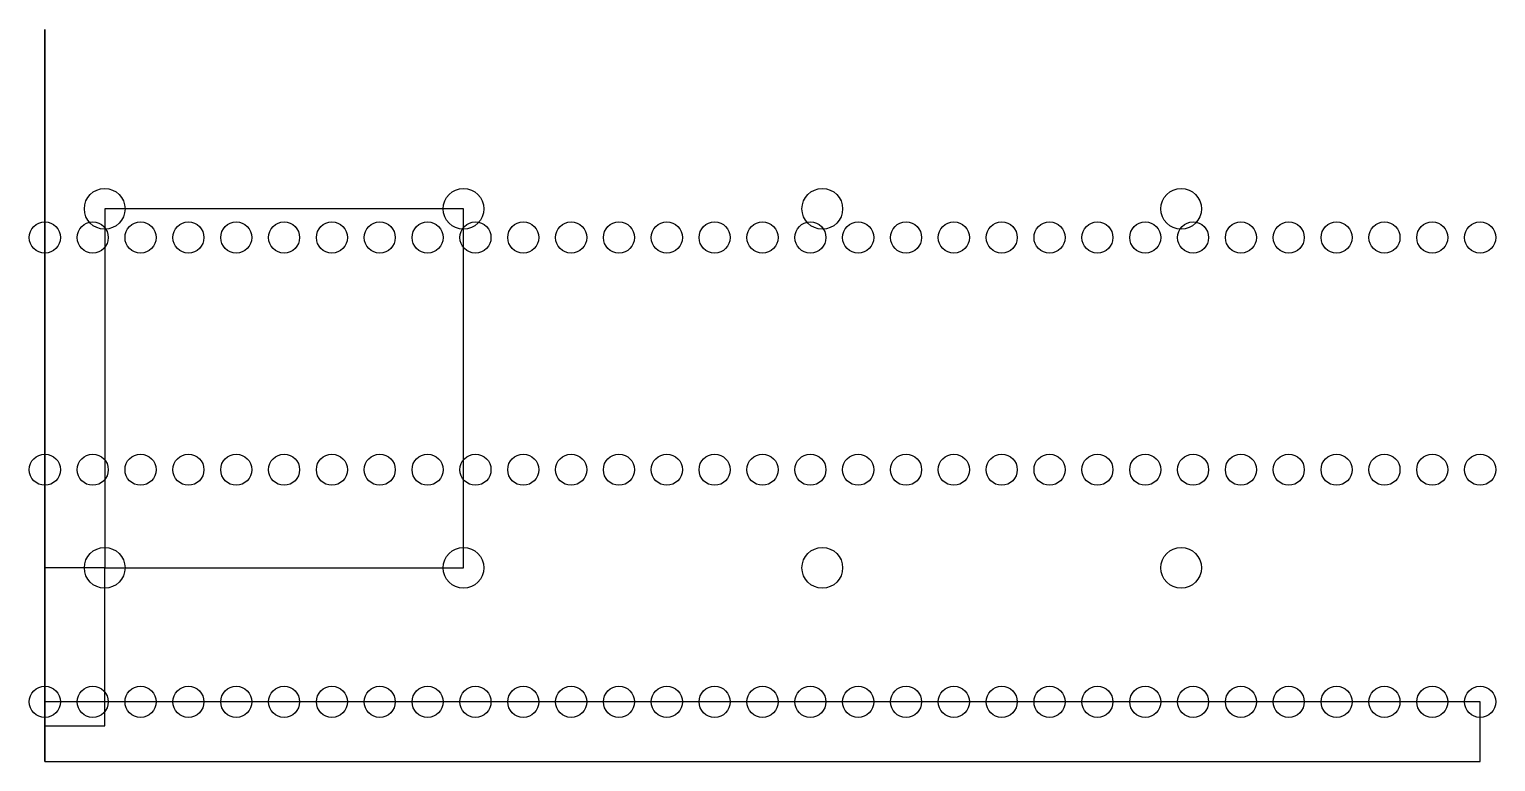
# Model space of a CAD drawing. Header units: centimetres. Extents: x -0.1 to 12.1, y -0.3 to 5.8.
import ezdxf

# ---------------------------------------------------------------- set-up
doc = ezdxf.new("R2010")
doc.units = ezdxf.units.CM
doc.header["$MEASUREMENT"] = 0
for name, color, linetype in [('Plate Feeder for larger components v47_Front view', 7, 'Continuous'), ('Plate Feeder for larger components v47_Mounting holes', 7, 'Continuous'), ('Plate Feeder for larger components v47_Tape holes', 7, 'Continuous')]:
    doc.layers.add(name, color=color, linetype=linetype)

msp = doc.modelspace()

# ---------------------------------------------------------------- linework, layer by layer
at = {"layer": 'Plate Feeder for larger components v47_Front view'}
for p, q in [((0, 5.52), (0, 5.82)), ((0, 5.82, 0.58), (0, 5.52, 0.58)), ((0, 5.82), (0, 5.82, 0.58)), ((0, 5.42, 0.38), (0, 5.52, 0.38)), ((0, 5.52), (0, 5.52, 0.12)), ((0, 5.52, 0.38), (0, 5.52, 0.12)), ((0, 5.52, 0.12), (0, 5.42, 0.12)), ((0, 5.52, 0.42), (0, 3.88, 0.42)), ((0, 5.52, 0.12), (0, 5.52, 0.42)), ((0, 5.52, 0.58), (0, 5.52)), ((0, 5.52, 0.12), (0, 3.88, 0.12)), ((0, 5.52, 0.58), (0, 5.42, 0.58)), ((0, 3.88), (0, 5.52)), ((0, 5.52, 0.52), (0, 5.52, 0.58)), ((0, 5.42, 0.52), (0, 5.52, 0.52)), ((0, 3.88, 0.12), (0, 5.52, 0.12)), ((0, 5.42, 0.12), (0, 5.42, 0.38)), ((0, 5.42, 0.58), (0, 5.42, 0.52)), ((0, 4.08, 0.12), (0, 4.08, 0.38)), ((0, 3.88, 0.12), (0, 4.08, 0.12)), ((0, 4.08, 0.38), (0, 3.88, 0.38)), ((0, 3.88, 0.58), (0, 4.08, 0.58)), ((0, 4.08, 0.52), (0, 3.88, 0.52)), ((0, 4.08, 0.58), (0, 4.08, 0.52)), ((0, 3.58), (0, 3.88)), ((0, 3.88), (0, 3.88, 0.58)), ((0, 3.88, 0.58), (0, 3.58, 0.58)), ((0, 3.58, 0.12), (0, 3.58, 0.42)), ((0, 3.58, 0.38), (0, 3.58, 0.12)), ((0, 3.58, 0.12), (0, 1.94, 0.12)), ((0, 1.94, 0.12), (0, 3.58, 0.12)), ((0, 3.58), (0, 3.58, 0.12)), ((0, 1.94), (0, 3.58)), ((0, 3.58, 0.12), (0, 3.48, 0.12)), ((0, 3.58, 0.42), (0, 1.94, 0.42)), ((0, 3.48, 0.38), (0, 3.58, 0.38)), ((0, 3.58, 0.58), (0, 3.58)), ((0, 3.58, 0.52), (0, 3.58, 0.58)), ((0, 3.48, 0.52), (0, 3.58, 0.52)), ((0, 3.58, 0.58), (0, 3.48, 0.58)), ((0, 3.48, 0.12), (0, 3.48, 0.38)), ((0, 3.48, 0.58), (0, 3.48, 0.52)), ((0, 2.14, 0.38), (0, 1.94, 0.38)), ((0, 1.94, 0.12), (0, 2.14, 0.12)), ((0, 2.14, 0.12), (0, 2.14, 0.38)), ((0, 2.14, 0.52), (0, 1.94, 0.52)), ((0, 1.94, 0.58), (0, 2.14, 0.58)), ((0, 2.14, 0.58), (0, 2.14, 0.52)), ((0, 1.64), (0, 1.94)), ((0, 1.94, 0.58), (0, 1.64, 0.58)), ((0, 1.94), (0, 1.94, 0.58)), ((0, 0, 0.12), (0, 1.64, 0.12)), ((0, 1.64, 0.42), (0, 0, 0.42)), ((0, 1.64, 0.12), (0, 1.64, 0.42)), ((0, 0), (0, 1.64)), ((0, 1.64, 0.58), (0, 1.64)), ((0, 1.64, 0.12), (0, 0, 0.12)), ((0, 1.54, 0.38), (0, 1.64, 0.38)), ((0, 1.64, 0.12), (0, 1.54, 0.12)), ((0, 1.64), (0, 1.64, 0.12)), ((0, 1.64, 0.38), (0, 1.64, 0.12)), ((0, 1.64, 0.52), (0, 1.64, 0.58)), ((0, 1.54, 0.52), (0, 1.64, 0.52)), ((0, 1.64, 0.58), (0, 1.54, 0.58)), ((0, 1.54, 0.12), (0, 1.54, 0.38)), ((0, 1.54, 0.58), (0, 1.54, 0.52)), ((0, 0.2, 0.12), (0, 0.2, 0.38)), ((0, 0.2, 0.38), (0, 0, 0.38)), ((0, 0, 0.12), (0, 0.2, 0.12)), ((0, 0.2, 0.58), (0, 0.2, 0.52)), ((0, 0.2, 0.52), (0, 0, 0.52)), ((0, 0, 0.58), (0, 0.2, 0.58)), ((0, 0, 0.12), (0, 0)), ((0, 0, 0.42), (0, 0, 0.12)), ((0, -0.3, 0.58), (0, 0, 0.58)), ((0, 0, 0.38), (0, 0, 0.12)), ((0, 0), (0, -0.3)), ((0, 0, 0.58), (0, 0)), ((0, 0, 0.52), (0, 0, 0.58)), ((0, -0.3), (0, -0.3, 0.58))]:
    msp.add_line(p, q, dxfattribs=at)
msp.add_point((0, 0), dxfattribs=at)
at = {"layer": 'Plate Feeder for larger components v47_Mounting holes'}
for p, q in [((0.5, 4.32), (0.5, 1.32)), ((3.5, 4.32), (0.5, 4.32)), ((3.5, 1.32), (3.5, 4.32)), ((0, 1.32), (0, 0)), ((0.5, 1.32), (0, 1.32)), ((0.5, 0), (0.5, 1.32)), ((0.5, 1.32), (3.5, 1.32)), ((0, 0), (0.5, 0))]:
    msp.add_line(p, q, dxfattribs=at)
for centre in [(0.5, 4.32), (3.5, 4.32), (6.5, 4.32), (9.5, 4.32), (0.5, 1.32), (3.5, 1.32), (6.5, 1.32), (9.5, 1.32)]:
    msp.add_circle(centre, 0.17, dxfattribs=at)
msp.add_point((0, 0), dxfattribs=at)
msp.add_point((0, 0), dxfattribs=at)
at = {"layer": 'Plate Feeder for larger components v47_Tape holes'}
for p, q in [((0, 0.2, 0.58), (0, -0.3, 0.58)), ((12, 0.2, 0.58), (0, 0.2, 0.58)), ((0, 0, 0.58), (0, 0.2, 0.58)), ((12, -0.3, 0.58), (12, 0.2, 0.58)), ((0, -0.3, 0.58), (12, -0.3, 0.58))]:
    msp.add_line(p, q, dxfattribs=at)
for centre in [(0, 4.08, 0.58), (0.4, 4.08, 0.58), (0.8, 4.08, 0.58), (1.2, 4.08, 0.58), (1.6, 4.08, 0.58), (2, 4.08, 0.58), (2.4, 4.08, 0.58), (2.8, 4.08, 0.58), (3.2, 4.08, 0.58), (3.6, 4.08, 0.58), (4, 4.08, 0.58), (4.4, 4.08, 0.58), (4.8, 4.08, 0.58), (5.2, 4.08, 0.58), (5.6, 4.08, 0.58), (6, 4.08, 0.58), (6.4, 4.08, 0.58), (6.8, 4.08, 0.58), (7.2, 4.08, 0.58), (7.6, 4.08, 0.58), (8, 4.08, 0.58), (8.4, 4.08, 0.58), (8.8, 4.08, 0.58), (9.2, 4.08, 0.58), (9.6, 4.08, 0.58), (10, 4.08, 0.58), (10.4, 4.08, 0.58), (10.8, 4.08, 0.58), (11.2, 4.08, 0.58), (11.6, 4.08, 0.58), (12, 4.08, 0.58), (0, 2.14, 0.58), (0.4, 2.14, 0.58), (0.8, 2.14, 0.58), (1.2, 2.14, 0.58), (1.6, 2.14, 0.58), (2, 2.14, 0.58), (2.4, 2.14, 0.58), (2.8, 2.14, 0.58), (3.2, 2.14, 0.58), (3.6, 2.14, 0.58), (4, 2.14, 0.58), (4.4, 2.14, 0.58), (4.8, 2.14, 0.58), (5.2, 2.14, 0.58), (5.6, 2.14, 0.58), (6, 2.14, 0.58), (6.4, 2.14, 0.58), (6.8, 2.14, 0.58), (7.2, 2.14, 0.58), (7.6, 2.14, 0.58), (8, 2.14, 0.58), (8.4, 2.14, 0.58), (8.8, 2.14, 0.58), (9.2, 2.14, 0.58), (9.6, 2.14, 0.58), (10, 2.14, 0.58), (10.4, 2.14, 0.58), (10.8, 2.14, 0.58), (11.2, 2.14, 0.58), (11.6, 2.14, 0.58), (12, 2.14, 0.58), (0, 0.2, 0.58), (0.4, 0.2, 0.58), (0.8, 0.2, 0.58), (1.2, 0.2, 0.58), (1.6, 0.2, 0.58), (2, 0.2, 0.58), (2.4, 0.2, 0.58), (2.8, 0.2, 0.58), (3.2, 0.2, 0.58), (3.6, 0.2, 0.58), (4, 0.2, 0.58), (4.4, 0.2, 0.58), (4.8, 0.2, 0.58), (5.2, 0.2, 0.58), (5.6, 0.2, 0.58), (6, 0.2, 0.58), (6.4, 0.2, 0.58), (6.8, 0.2, 0.58), (7.2, 0.2, 0.58), (7.6, 0.2, 0.58), (8, 0.2, 0.58), (8.4, 0.2, 0.58), (8.8, 0.2, 0.58), (9.2, 0.2, 0.58), (9.6, 0.2, 0.58), (10, 0.2, 0.58), (10.4, 0.2, 0.58), (10.8, 0.2, 0.58), (11.2, 0.2, 0.58), (11.6, 0.2, 0.58), (12, 0.2, 0.58)]:
    msp.add_circle(centre, 0.13, dxfattribs=at)
msp.add_point((0, 0, 0.58), dxfattribs=at)

doc.saveas('drawing.dxf')
